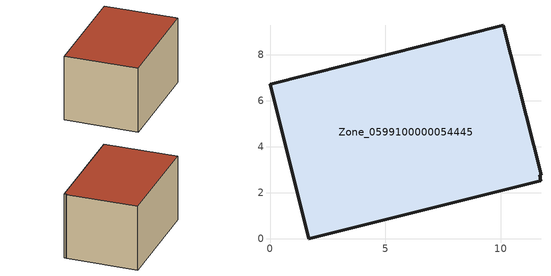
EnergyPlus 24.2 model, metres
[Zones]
Zone_0599100000054445
 floor ground (C_G): 11.75,2.78 11.69,2.77 11.75,2.54 1.68,0 0,6.72 10.12,9.28 z0
 wall outside (C_F): 11.75,2.78 10.12,9.28 0,6.72 1.68,0 11.75,2.54 11.69,2.77 11.75,2.78 z0:6.28
 roof outside (C_R): 11.69,2.77 11.75,2.78 10.12,9.28 0,6.72 1.68,0 11.75,2.54 z6.28
[BUILDING]
Pand.0599100000054445: North Axis=0; Terrain=City; Loads Convergence Tolerance Value=0.04; Temperature Convergence Tolerance Value=0.4; Solar Distribution=FullExterior; Maximum Number of Warmup Days=25; Minimum Number of Warmup Days=1
[Site:Location]
Rotterdam.The.Hague.AP_ZH_NLD Design_Conditions: Latitude=51.96; Longitude=4.45; Time Zone=1; Elevation=-4.5
[SITE:GROUNDTEMPERATURE:BUILDINGSURFACE]
18, 18, 18, 18, 18, 18, 18, 18, 18, 18, 18, 18
[MATERIAL] Thermal Absorptance=0.9; Solar Absorptance=0.7; Visible Absorptance=0.7
Name | Roughness | Thickness | Conductivity | Density | Specific Heat
G.TC.1946-1964 | MediumSmooth | 0.15 | 1 | 540 | 1210
F.TC.1946-1964 | Rough | 0.3 | 0.857143 | 1920 | 840
R.TC.1946-1964 | MediumRough | 0.2 | 0.235294 | 1500 | 1000
[CONSTRUCTION]
C_G: G.TC.1946-1964
C_F: F.TC.1946-1964
C_R: R.TC.1946-1964
[ZONE]
Zone_0599100000054445: Type=1; Multiplier=1; Ceiling Height=Autocalculate; Volume=Autocalculate; Floor Area=autocalculate; Part of Total Floor Area=Yes
[ZONEINFILTRATION:DESIGNFLOWRATE]
Infil_Zone_0599100000054445: Zone or ZoneList or Space or SpaceList=Zone_0599100000054445; Schedule=AlwaysOn; Design Flow Rate Calculation Method=Flow/Area; Flow Rate per Floor Area=0.003; Constant Term Coefficient=1; Temperature Term Coefficient=0; Velocity Term Coefficient=0; Velocity Squared Term Coefficient=0
[HVACTEMPLATE:ZONE:IDEALLOADSAIRSYSTEM]
Zone_0599100000054445: Maximum Heating Supply Air Temperature=50; Minimum Cooling Supply Air Temperature=13; Maximum Heating Supply Air Humidity Ratio=0.0156; Minimum Cooling Supply Air Humidity Ratio=0.0077; Heating Limit=NoLimit; Cooling Limit=NoLimit; Dehumidification Control Type=ConstantSensibleHeatRatio; Cooling Sensible Heat Ratio=0.7; Dehumidification Setpoint=60; Humidification Control Type=None; Humidification Setpoint=30; Outdoor Air Method=None; Outdoor Air Flow Rate per Person=0.00944; Outdoor Air Flow Rate per Zone Floor Area=0; Outdoor Air Flow Rate per Zone=0; Demand Controlled Ventilation Type=None; Outdoor Air Economizer Type=NoEconomizer; Heat Recovery Type=None; Sensible Heat Recovery Effectiveness=0.7; Latent Heat Recovery Effectiveness=0.65
[ZONECONTROL:THERMOSTAT]
ThermostatControl_Zone_0599100000054445: Zone or ZoneList=Zone_0599100000054445; Control Type Schedule=DualSetpointControlType; Control 1=Thermostat_Zone_0599100000054445; Temperature Difference Between Cutout And Setpoint=0
[THERMOSTATSETPOINT:DUALSETPOINT]
Thermostat_Zone_0599100000054445: Heating Setpoint Temperature Schedule=HeatingSetpoint_Zone_0599100000054445; Cooling Setpoint Temperature Schedule=CoolingSetpoint_Zone_0599100000054445
[SCHEDULE:COMPACT]
HeatingSetpoint_Zone_0599100000054445: Through: 12/31, For: AllDays, Until: 24:00, 21
CoolingSetpoint_Zone_0599100000054445: Through: 12/31, For: AllDays, Until: 24:00, 24
DualSetpointControlType: Through: 12/31, For: AllDays, Until: 24:00, 4
AlwaysOn: Through: 12/31, For: AllDays, Until: 24:00, 1
